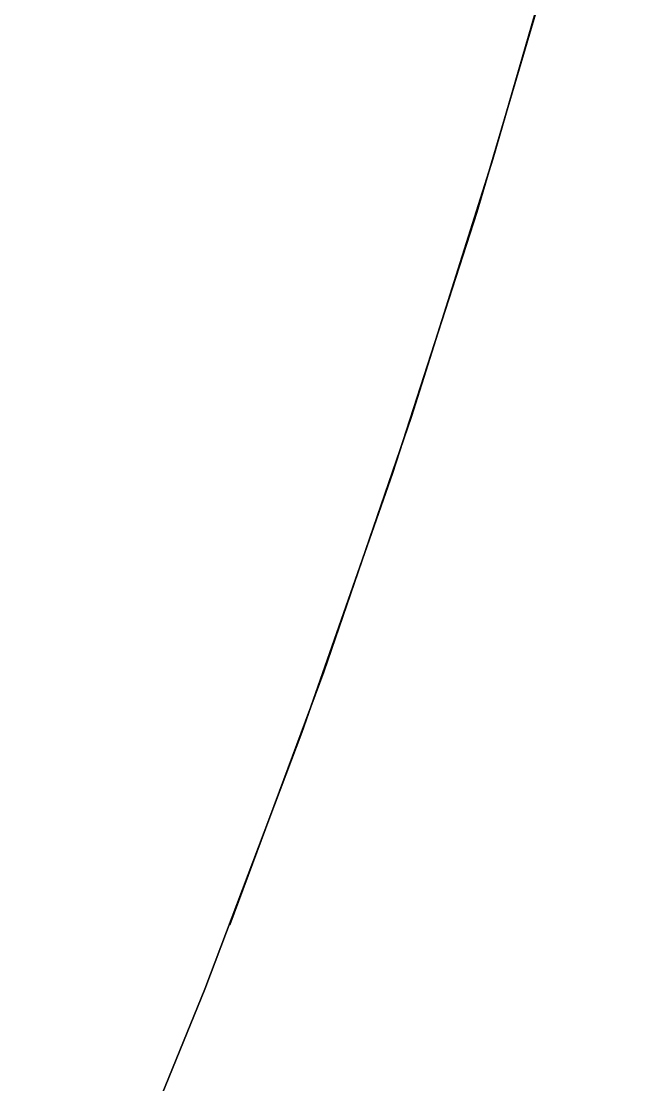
# Model space of a CAD drawing. Header units: metres. Extents: x -20 to 20, y -20 to 20.
# Drawn here: x 18.284 to 19.402, y -7.48 to -5.548 of the extents above; entities that cross this region are included whole.
import ezdxf

# ---------------------------------------------------------------- set-up
doc = ezdxf.new("R2010")
doc.units = ezdxf.units.M

msp = doc.modelspace()

# ---------------------------------------------------------------- meshes
at = {"layer": '10', "color": 2}
mesh = msp.add_polyface(dxfattribs=at)
corners = [(19.2773, -5.3278, -16.5), (19.4021, -4.8537, -16.5), (19.2773, -5.3278, -16), (19.4021, -4.8537, -16), (19.2773, -5.3278, -15.5), (19.4021, -4.8537, -15.5), (19.2773, -5.3278, -15), (19.4021, -4.8537, -15), (19.2773, -5.3278, -14.5), (19.4021, -4.8537, -14.5), (19.2773, -5.3278, -14), (19.4021, -4.8537, -14), (19.2773, -5.3278, -13.5), (19.4021, -4.8537, -13.5), (19.2773, -5.3278, -13), (19.4021, -4.8537, -13), (19.2773, -5.3278, -12.5), (19.2773, -5.3278, 8), (19.2773, -5.3278, 8.5), (19.1409, -5.7987, 8.5), (19.2773, -5.3278, 9), (19.1409, -5.7987, 9), (19.2773, -5.3278, 9.5), (19.1409, -5.7987, 9.5), (19.2773, -5.3278, 10), (19.1409, -5.7987, 10), (19.2773, -5.3278, 10.5), (19.1409, -5.7987, 10.5), (19.2773, -5.3278, 11), (19.1409, -5.7987, 11), (19.2773, -5.3278, 11.5), (19.1409, -5.7987, 11.5), (19.2773, -5.3278, 12), (19.1409, -5.7987, 12), (19.2773, -5.3278, 12.5), (19.1409, -5.7987, 12.5), (19.2773, -5.3278, 13), (19.1409, -5.7987, 13), (19.2773, -5.3278, 13.5), (19.1409, -5.7987, 13.5), (19.2773, -5.3278, 14), (19.1409, -5.7987, 14), (19.2773, -5.3278, 14.5), (19.1409, -5.7987, 14.5), (19.2773, -5.3278, 15), (19.1409, -5.7987, 15), (19.2773, -5.3278, 15.5), (19.1409, -5.7987, 15.5), (19.2773, -5.3278, 16), (19.1409, -5.7987, 16), (19.2773, -5.3278, 16.5), (19.1409, -5.7987, 16.5), (19.2525, -5.4168, 17), (19.3815, -4.9351, 17), (19.2525, -5.4168, 17.5), (19.3815, -4.9351, 17.5), (19.2525, -5.4168, 18), (19.3815, -4.9351, 18), (19.2525, -5.4168, 18.5), (19.3815, -4.9351, 18.5), (19.2525, -5.4168, 19), (19.3815, -4.9351, 19), (19.2525, -5.4168, 19.5), (19.3815, -4.9351, 19.5), (19.2525, -5.4168, 20), (19.2525, -5.4168, -20), (19.3815, -4.9351, -20), (19.2525, -5.4168, -19.5), (19.3815, -4.9351, -19.5), (19.2525, -5.4168, -19), (19.3815, -4.9351, -19), (19.2525, -5.4168, -18.5), (19.3815, -4.9351, -18.5), (19.2525, -5.4168, -18), (19.3815, -4.9351, -18), (19.2525, -5.4168, -17.5), (19.3815, -4.9351, -17.5), (19.2525, -5.4168, -17)]
mesh.append_faces([[corners[k] for k in face] for face in [(0, 1, 2), (2, 3, 4), (4, 5, 6), (6, 7, 8), (8, 9, 10), (10, 11, 12), (12, 13, 14), (14, 15, 16), (17, 18, 19), (18, 20, 21), (20, 22, 23), (22, 24, 25), (24, 26, 27), (26, 28, 29), (28, 30, 31), (30, 32, 33), (32, 34, 35), (34, 36, 37), (36, 38, 39), (38, 40, 41), (40, 42, 43), (42, 44, 45), (44, 46, 47), (46, 48, 49), (48, 50, 51), (52, 53, 54), (54, 55, 56), (56, 57, 58), (58, 59, 60), (60, 61, 62), (62, 63, 64), (65, 66, 67), (67, 68, 69), (69, 70, 71), (71, 72, 73), (73, 74, 75), (75, 76, 77)]], dxfattribs={"color": 2})
mesh = msp.add_polyface(dxfattribs=at)
corners = [(19.1409, -5.7987, -16.5), (19.2773, -5.3278, -16.5), (19.1409, -5.7987, -16), (19.2773, -5.3278, -16), (19.1409, -5.7987, -15.5), (19.2773, -5.3278, -15.5), (19.1409, -5.7987, -15), (19.2773, -5.3278, -15), (19.1409, -5.7987, -14.5), (19.2773, -5.3278, -14.5), (19.1409, -5.7987, -14), (19.2773, -5.3278, -14), (19.1409, -5.7987, -13.5), (19.2773, -5.3278, -13.5), (19.1409, -5.7987, -13), (19.2773, -5.3278, -13), (19.1409, -5.7987, -12.5), (19.2773, -5.3278, -12.5), (19.1409, -5.7987, -12), (19.2773, -5.3278, -12), (19.1409, -5.7987, -11.5), (19.2773, -5.3278, -11.5), (19.1409, -5.7987, -11), (19.2773, -5.3278, -11), (19.1409, -5.7987, -10.5), (19.2773, -5.3278, -10.5), (19.1409, -5.7987, -10), (19.2773, -5.3278, -10), (19.1409, -5.7987, -9.5), (19.2773, -5.3278, -9.5), (19.1409, -5.7987, -9), (19.2773, -5.3278, -9), (19.1409, -5.7987, -8.5), (19.2773, -5.3278, -8.5), (19.1409, -5.7987, -8), (19.1409, -5.7987, 12.5), (19.1409, -5.7987, 13), (18.993, -6.2661, 13), (19.1409, -5.7987, 13.5), (18.993, -6.2661, 13.5), (19.1409, -5.7987, 14), (18.993, -6.2661, 14), (19.1409, -5.7987, 14.5), (18.993, -6.2661, 14.5), (19.1409, -5.7987, 15), (18.993, -6.2661, 15), (19.1409, -5.7987, 15.5), (18.993, -6.2661, 15.5), (19.1409, -5.7987, 16), (18.993, -6.2661, 16), (19.1409, -5.7987, 16.5), (18.993, -6.2661, 16.5), (19.1115, -5.8951, 17), (19.2525, -5.4168, 17), (19.1115, -5.8951, 17.5), (19.2525, -5.4168, 17.5), (19.1115, -5.8951, 18), (19.2525, -5.4168, 18), (19.1115, -5.8951, 18.5), (19.2525, -5.4168, 18.5), (19.1115, -5.8951, 19), (19.2525, -5.4168, 19), (19.1115, -5.8951, 19.5), (19.2525, -5.4168, 19.5), (19.1115, -5.8951, 20), (19.1115, -5.8951, -20), (19.2525, -5.4168, -20), (19.1115, -5.8951, -19.5), (19.2525, -5.4168, -19.5), (19.1115, -5.8951, -19), (19.2525, -5.4168, -19), (19.1115, -5.8951, -18.5), (19.2525, -5.4168, -18.5), (19.1115, -5.8951, -18), (19.2525, -5.4168, -18), (19.1115, -5.8951, -17.5), (19.2525, -5.4168, -17.5), (19.1115, -5.8951, -17)]
mesh.append_faces([[corners[k] for k in face] for face in [(0, 1, 2), (2, 3, 4), (4, 5, 6), (6, 7, 8), (8, 9, 10), (10, 11, 12), (12, 13, 14), (14, 15, 16), (16, 17, 18), (18, 19, 20), (20, 21, 22), (22, 23, 24), (24, 25, 26), (26, 27, 28), (28, 29, 30), (30, 31, 32), (32, 33, 34), (35, 36, 37), (36, 38, 39), (38, 40, 41), (40, 42, 43), (42, 44, 45), (44, 46, 47), (46, 48, 49), (48, 50, 51), (52, 53, 54), (54, 55, 56), (56, 57, 58), (58, 59, 60), (60, 61, 62), (62, 63, 64), (65, 66, 67), (67, 68, 69), (69, 70, 71), (71, 72, 73), (73, 74, 75), (75, 76, 77)]], dxfattribs={"color": 2})
mesh = msp.add_polyface(dxfattribs=at)
corners = [(19.2773, -5.3278, -16.5), (19.2773, -5.3278, -16), (19.1409, -5.7987, -16), (19.2773, -5.3278, -15.5), (19.1409, -5.7987, -15.5), (19.2773, -5.3278, -15), (19.1409, -5.7987, -15), (19.2773, -5.3278, -14.5), (19.1409, -5.7987, -14.5), (19.2773, -5.3278, -14), (19.1409, -5.7987, -14), (19.2773, -5.3278, -13.5), (19.1409, -5.7987, -13.5), (19.2773, -5.3278, -13), (19.1409, -5.7987, -13), (19.2773, -5.3278, -12.5), (19.1409, -5.7987, -12.5), (19.2773, -5.3278, -12), (19.1409, -5.7987, -12), (19.2773, -5.3278, -11.5), (19.1409, -5.7987, -11.5), (19.2773, -5.3278, -11), (19.1409, -5.7987, -11), (19.2773, -5.3278, -10.5), (19.1409, -5.7987, -10.5), (19.2773, -5.3278, -10), (19.1409, -5.7987, -10), (19.1409, -5.7987, 10.5), (19.2773, -5.3278, 10.5), (19.1409, -5.7987, 11), (19.2773, -5.3278, 11), (19.1409, -5.7987, 11.5), (19.2773, -5.3278, 11.5), (19.1409, -5.7987, 12), (19.2773, -5.3278, 12), (19.1409, -5.7987, 12.5), (19.2773, -5.3278, 12.5), (19.1409, -5.7987, 13), (19.2773, -5.3278, 13), (19.1409, -5.7987, 13.5), (19.2773, -5.3278, 13.5), (19.1409, -5.7987, 14), (19.2773, -5.3278, 14), (19.1409, -5.7987, 14.5), (19.2773, -5.3278, 14.5), (19.1409, -5.7987, 15), (19.2773, -5.3278, 15), (19.1409, -5.7987, 15.5), (19.2773, -5.3278, 15.5), (19.1409, -5.7987, 16), (19.2773, -5.3278, 16), (19.1409, -5.7987, 16.5), (19.2525, -5.4168, 17), (19.2525, -5.4168, 17.5), (19.1115, -5.8951, 17.5), (19.2525, -5.4168, 18), (19.1115, -5.8951, 18), (19.2525, -5.4168, 18.5), (19.1115, -5.8951, 18.5), (19.2525, -5.4168, 19), (19.1115, -5.8951, 19), (19.2525, -5.4168, 19.5), (19.1115, -5.8951, 19.5), (19.2525, -5.4168, 20), (19.1115, -5.8951, 20), (19.2525, -5.4168, -20), (19.2525, -5.4168, -19.5), (19.1115, -5.8951, -19.5), (19.2525, -5.4168, -19), (19.1115, -5.8951, -19), (19.2525, -5.4168, -18.5), (19.1115, -5.8951, -18.5), (19.2525, -5.4168, -18), (19.1115, -5.8951, -18), (19.2525, -5.4168, -17.5), (19.1115, -5.8951, -17.5), (19.2525, -5.4168, -17), (19.1115, -5.8951, -17)]
mesh.append_faces([[corners[k] for k in face] for face in [(0, 1, 2), (1, 3, 4), (3, 5, 6), (5, 7, 8), (7, 9, 10), (9, 11, 12), (11, 13, 14), (13, 15, 16), (15, 17, 18), (17, 19, 20), (19, 21, 22), (21, 23, 24), (23, 25, 26), (27, 28, 29), (29, 30, 31), (31, 32, 33), (33, 34, 35), (35, 36, 37), (37, 38, 39), (39, 40, 41), (41, 42, 43), (43, 44, 45), (45, 46, 47), (47, 48, 49), (49, 50, 51), (52, 53, 54), (53, 55, 56), (55, 57, 58), (57, 59, 60), (59, 61, 62), (61, 63, 64), (65, 66, 67), (66, 68, 69), (68, 70, 71), (70, 72, 73), (72, 74, 75), (74, 76, 77)]], dxfattribs={"color": 2})
mesh = msp.add_polyface(dxfattribs=at)
corners = [(19.1409, -5.7987, -8), (19.2773, -5.3278, -8), (19.1409, -5.7987, -7.5), (19.2773, -5.3278, -7.5), (19.1409, -5.7987, -7), (19.2773, -5.3278, -7), (19.1409, -5.7987, -6.5), (19.2773, -5.3278, -6.5), (19.1409, -5.7987, -6), (19.2773, -5.3278, -6), (19.1409, -5.7987, -5.5), (19.2773, -5.3278, -5.5), (19.1409, -5.7987, -5), (19.2773, -5.3278, -5), (19.1409, -5.7987, -4.5), (19.2773, -5.3278, -4.5), (19.1409, -5.7987, -4), (19.2773, -5.3278, -4), (19.1409, -5.7987, -3.5), (19.2773, -5.3278, -3.5), (19.1409, -5.7987, -3), (19.2773, -5.3278, -3), (19.1409, -5.7987, -2.5), (19.2773, -5.3278, -2.5), (19.1409, -5.7987, -2), (19.2773, -5.3278, -2), (19.1409, -5.7987, -1.5), (19.2773, -5.3278, -1.5), (19.1409, -5.7987, -1), (19.2773, -5.3278, -1), (19.1409, -5.7987, -0.5), (19.2773, -5.3278, -0.5), (19.1409, -5.7987), (19.2773, -5.3278), (19.1409, -5.7987, 0.5), (19.2773, -5.3278, 0.5), (19.1409, -5.7987, 1), (19.2773, -5.3278, 1), (19.1409, -5.7987, 1.5), (19.2773, -5.3278, 1.5), (19.1409, -5.7987, 2), (19.2773, -5.3278, 2), (19.1409, -5.7987, 2.5), (19.2773, -5.3278, 2.5), (19.1409, -5.7987, 3), (19.2773, -5.3278, 3), (19.1409, -5.7987, 3.5), (19.2773, -5.3278, 3.5), (19.1409, -5.7987, 4), (19.2773, -5.3278, 4), (19.1409, -5.7987, 4.5), (19.2773, -5.3278, 4.5), (19.1409, -5.7987, 5), (19.2773, -5.3278, 5), (19.1409, -5.7987, 5.5), (19.2773, -5.3278, 5.5), (19.1409, -5.7987, 6), (19.2773, -5.3278, 6), (19.1409, -5.7987, 6.5), (19.2773, -5.3278, 6.5), (19.1409, -5.7987, 7), (19.2773, -5.3278, 7), (19.1409, -5.7987, 7.5), (19.2773, -5.3278, 7.5), (19.1409, -5.7987, 8), (19.2773, -5.3278, 8), (19.1409, -5.7987, 8.5), (19.2773, -5.3278, 8.5), (19.1409, -5.7987, 9), (19.2773, -5.3278, 9), (19.1409, -5.7987, 9.5), (19.2773, -5.3278, 9.5), (19.1409, -5.7987, 10), (19.2773, -5.3278, 10), (19.1409, -5.7987, 10.5)]
mesh.append_faces([[corners[k] for k in face] for face in [(0, 1, 2), (2, 3, 4), (4, 5, 6), (6, 7, 8), (8, 9, 10), (10, 11, 12), (12, 13, 14), (14, 15, 16), (16, 17, 18), (18, 19, 20), (20, 21, 22), (22, 23, 24), (24, 25, 26), (26, 27, 28), (28, 29, 30), (30, 31, 32), (32, 33, 34), (34, 35, 36), (36, 37, 38), (38, 39, 40), (40, 41, 42), (42, 43, 44), (44, 45, 46), (46, 47, 48), (48, 49, 50), (50, 51, 52), (52, 53, 54), (54, 55, 56), (56, 57, 58), (58, 59, 60), (60, 61, 62), (62, 63, 64), (64, 65, 66), (66, 67, 68), (68, 69, 70), (70, 71, 72), (72, 73, 74)]], dxfattribs={"color": 2})
mesh = msp.add_polyface(dxfattribs=at)
corners = [(19.2773, -5.3278, -10), (19.2773, -5.3278, -9.5), (19.1409, -5.7987, -9.5), (19.2773, -5.3278, -9), (19.1409, -5.7987, -9), (19.2773, -5.3278, -8.5), (19.1409, -5.7987, -8.5), (19.2773, -5.3278, -8), (19.1409, -5.7987, -8), (19.2773, -5.3278, -7.5), (19.1409, -5.7987, -7.5), (19.2773, -5.3278, -7), (19.1409, -5.7987, -7), (19.2773, -5.3278, -6.5), (19.1409, -5.7987, -6.5), (19.2773, -5.3278, -6), (19.1409, -5.7987, -6), (19.2773, -5.3278, -5.5), (19.1409, -5.7987, -5.5), (19.2773, -5.3278, -5), (19.1409, -5.7987, -5), (19.2773, -5.3278, -4.5), (19.1409, -5.7987, -4.5), (19.2773, -5.3278, -4), (19.1409, -5.7987, -4), (19.2773, -5.3278, -3.5), (19.1409, -5.7987, -3.5), (19.2773, -5.3278, -3), (19.1409, -5.7987, -3), (19.2773, -5.3278, -2.5), (19.1409, -5.7987, -2.5), (19.2773, -5.3278, -2), (19.1409, -5.7987, -2), (19.2773, -5.3278, -1.5), (19.1409, -5.7987, -1.5), (19.2773, -5.3278, -1), (19.1409, -5.7987, -1), (19.2773, -5.3278, -0.5), (19.1409, -5.7987, -0.5), (19.2773, -5.3278), (19.1409, -5.7987), (19.2773, -5.3278, 0.5), (19.1409, -5.7987, 0.5), (19.2773, -5.3278, 1), (19.1409, -5.7987, 1), (19.2773, -5.3278, 1.5), (19.1409, -5.7987, 1.5), (19.2773, -5.3278, 2), (19.1409, -5.7987, 2), (19.2773, -5.3278, 2.5), (19.1409, -5.7987, 2.5), (19.2773, -5.3278, 3), (19.1409, -5.7987, 3), (19.2773, -5.3278, 3.5), (19.1409, -5.7987, 3.5), (19.2773, -5.3278, 4), (19.1409, -5.7987, 4), (19.2773, -5.3278, 4.5), (19.1409, -5.7987, 4.5), (19.2773, -5.3278, 5), (19.1409, -5.7987, 5), (19.2773, -5.3278, 5.5), (19.1409, -5.7987, 5.5), (19.2773, -5.3278, 6), (19.1409, -5.7987, 6), (19.2773, -5.3278, 6.5), (19.1409, -5.7987, 6.5), (19.2773, -5.3278, 7), (19.1409, -5.7987, 7), (19.2773, -5.3278, 7.5), (19.1409, -5.7987, 7.5), (19.2773, -5.3278, 8), (19.1409, -5.7987, 8)]
mesh.append_faces([[corners[k] for k in face] for face in [(0, 1, 2), (1, 3, 4), (3, 5, 6), (5, 7, 8), (7, 9, 10), (9, 11, 12), (11, 13, 14), (13, 15, 16), (15, 17, 18), (17, 19, 20), (19, 21, 22), (21, 23, 24), (23, 25, 26), (25, 27, 28), (27, 29, 30), (29, 31, 32), (31, 33, 34), (33, 35, 36), (35, 37, 38), (37, 39, 40), (39, 41, 42), (41, 43, 44), (43, 45, 46), (45, 47, 48), (47, 49, 50), (49, 51, 52), (51, 53, 54), (53, 55, 56), (55, 57, 58), (57, 59, 60), (59, 61, 62), (61, 63, 64), (63, 65, 66), (65, 67, 68), (67, 69, 70), (69, 71, 72)]], dxfattribs={"color": 2})
mesh = msp.add_polyface(dxfattribs=at)
corners = [(18.993, -6.2661, -16.5), (19.1409, -5.7987, -16.5), (18.993, -6.2661, -16), (19.1409, -5.7987, -16), (18.993, -6.2661, -15.5), (19.1409, -5.7987, -15.5), (18.993, -6.2661, -15), (19.1409, -5.7987, -15), (18.993, -6.2661, -14.5), (19.1409, -5.7987, -14.5), (18.993, -6.2661, -14), (19.1409, -5.7987, -14), (18.993, -6.2661, -13.5), (19.1409, -5.7987, -13.5), (18.993, -6.2661, -13), (19.1409, -5.7987, -13), (18.993, -6.2661, -12.5), (19.1409, -5.7987, -12.5), (18.993, -6.2661, -12), (19.1409, -5.7987, -12), (18.993, -6.2661, -11.5), (19.1409, -5.7987, -11.5), (18.993, -6.2661, -11), (19.1409, -5.7987, -11), (18.993, -6.2661, -10.5), (19.1409, -5.7987, -10.5), (18.993, -6.2661, -10), (19.1409, -5.7987, -10), (18.993, -6.2661, -9.5), (19.1409, -5.7987, -9.5), (18.993, -6.2661, -9), (19.1409, -5.7987, -9), (18.993, -6.2661, -8.5), (19.1409, -5.7987, -8.5), (18.993, -6.2661, -8), (19.1409, -5.7987, -8), (18.993, -6.2661, -7.5), (19.1409, -5.7987, -7.5), (18.993, -6.2661, -7), (19.1409, -5.7987, -7), (18.993, -6.2661, -6.5), (19.1409, -5.7987, -6.5), (18.993, -6.2661, -6), (19.1409, -5.7987, -6), (18.993, -6.2661, -5.5), (19.1409, -5.7987, -5.5), (18.993, -6.2661, -5), (19.1409, -5.7987, -5), (18.993, -6.2661, -4.5), (19.1409, -5.7987, -4.5), (18.993, -6.2661, -4), (18.9585, -6.3697, 17), (19.1115, -5.8951, 17), (18.9585, -6.3697, 17.5), (19.1115, -5.8951, 17.5), (18.9585, -6.3697, 18), (19.1115, -5.8951, 18), (18.9585, -6.3697, 18.5), (19.1115, -5.8951, 18.5), (18.9585, -6.3697, 19), (19.1115, -5.8951, 19), (18.9585, -6.3697, 19.5), (19.1115, -5.8951, 19.5), (18.9585, -6.3697, 20), (18.9585, -6.3697, -20), (19.1115, -5.8951, -20), (18.9585, -6.3697, -19.5), (19.1115, -5.8951, -19.5), (18.9585, -6.3697, -19), (19.1115, -5.8951, -19), (18.9585, -6.3697, -18.5), (19.1115, -5.8951, -18.5), (18.9585, -6.3697, -18), (19.1115, -5.8951, -18), (18.9585, -6.3697, -17.5), (19.1115, -5.8951, -17.5), (18.9585, -6.3697, -17)]
mesh.append_faces([[corners[k] for k in face] for face in [(0, 1, 2), (2, 3, 4), (4, 5, 6), (6, 7, 8), (8, 9, 10), (10, 11, 12), (12, 13, 14), (14, 15, 16), (16, 17, 18), (18, 19, 20), (20, 21, 22), (22, 23, 24), (24, 25, 26), (26, 27, 28), (28, 29, 30), (30, 31, 32), (32, 33, 34), (34, 35, 36), (36, 37, 38), (38, 39, 40), (40, 41, 42), (42, 43, 44), (44, 45, 46), (46, 47, 48), (48, 49, 50), (51, 52, 53), (53, 54, 55), (55, 56, 57), (57, 58, 59), (59, 60, 61), (61, 62, 63), (64, 65, 66), (66, 67, 68), (68, 69, 70), (70, 71, 72), (72, 73, 74), (74, 75, 76)]], dxfattribs={"color": 2})
mesh = msp.add_polyface(dxfattribs=at)
corners = [(19.1409, -5.7987, -16.5), (19.1409, -5.7987, -16), (18.993, -6.2661, -16), (19.1409, -5.7987, -15.5), (18.993, -6.2661, -15.5), (19.1409, -5.7987, -15), (18.993, -6.2661, -15), (19.1409, -5.7987, -14.5), (18.993, -6.2661, -14.5), (19.1409, -5.7987, -14), (18.993, -6.2661, -14), (19.1409, -5.7987, -13.5), (18.993, -6.2661, -13.5), (19.1409, -5.7987, -13), (18.993, -6.2661, -13), (19.1409, -5.7987, -12.5), (18.993, -6.2661, -12.5), (19.1409, -5.7987, -12), (18.993, -6.2661, -12), (19.1409, -5.7987, -11.5), (18.993, -6.2661, -11.5), (19.1409, -5.7987, -11), (18.993, -6.2661, -11), (19.1409, -5.7987, -10.5), (18.993, -6.2661, -10.5), (19.1409, -5.7987, -10), (18.993, -6.2661, -10), (19.1409, -5.7987, -9.5), (18.993, -6.2661, -9.5), (19.1409, -5.7987, -9), (18.993, -6.2661, -9), (19.1409, -5.7987, -8.5), (18.993, -6.2661, -8.5), (19.1409, -5.7987, -8), (18.993, -6.2661, -8), (19.1409, -5.7987, -7.5), (18.993, -6.2661, -7.5), (19.1409, -5.7987, -7), (18.993, -6.2661, -7), (19.1409, -5.7987, -6.5), (18.993, -6.2661, -6.5), (19.1409, -5.7987, -6), (18.993, -6.2661, -6), (18.993, -6.2661, 14.5), (19.1409, -5.7987, 14.5), (18.993, -6.2661, 15), (19.1409, -5.7987, 15), (18.993, -6.2661, 15.5), (19.1409, -5.7987, 15.5), (18.993, -6.2661, 16), (19.1409, -5.7987, 16), (18.993, -6.2661, 16.5), (19.1115, -5.8951, 17), (19.1115, -5.8951, 17.5), (18.9585, -6.3697, 17.5), (19.1115, -5.8951, 18), (18.9585, -6.3697, 18), (19.1115, -5.8951, 18.5), (18.9585, -6.3697, 18.5), (19.1115, -5.8951, 19), (18.9585, -6.3697, 19), (19.1115, -5.8951, 19.5), (18.9585, -6.3697, 19.5), (19.1115, -5.8951, 20), (18.9585, -6.3697, 20), (19.1115, -5.8951, -20), (19.1115, -5.8951, -19.5), (18.9585, -6.3697, -19.5), (19.1115, -5.8951, -19), (18.9585, -6.3697, -19), (19.1115, -5.8951, -18.5), (18.9585, -6.3697, -18.5), (19.1115, -5.8951, -18), (18.9585, -6.3697, -18), (19.1115, -5.8951, -17.5), (18.9585, -6.3697, -17.5), (19.1115, -5.8951, -17), (18.9585, -6.3697, -17)]
mesh.append_faces([[corners[k] for k in face] for face in [(0, 1, 2), (1, 3, 4), (3, 5, 6), (5, 7, 8), (7, 9, 10), (9, 11, 12), (11, 13, 14), (13, 15, 16), (15, 17, 18), (17, 19, 20), (19, 21, 22), (21, 23, 24), (23, 25, 26), (25, 27, 28), (27, 29, 30), (29, 31, 32), (31, 33, 34), (33, 35, 36), (35, 37, 38), (37, 39, 40), (39, 41, 42), (43, 44, 45), (45, 46, 47), (47, 48, 49), (49, 50, 51), (52, 53, 54), (53, 55, 56), (55, 57, 58), (57, 59, 60), (59, 61, 62), (61, 63, 64), (65, 66, 67), (66, 68, 69), (68, 70, 71), (70, 72, 73), (72, 74, 75), (74, 76, 77)]], dxfattribs={"color": 2})
mesh = msp.add_polyface(dxfattribs=at)
corners = [(18.993, -6.2661, -4), (19.1409, -5.7987, -4), (18.993, -6.2661, -3.5), (19.1409, -5.7987, -3.5), (18.993, -6.2661, -3), (19.1409, -5.7987, -3), (18.993, -6.2661, -2.5), (19.1409, -5.7987, -2.5), (18.993, -6.2661, -2), (19.1409, -5.7987, -2), (18.993, -6.2661, -1.5), (19.1409, -5.7987, -1.5), (18.993, -6.2661, -1), (19.1409, -5.7987, -1), (18.993, -6.2661, -0.5), (19.1409, -5.7987, -0.5), (18.993, -6.2661), (19.1409, -5.7987), (18.993, -6.2661, 0.5), (19.1409, -5.7987, 0.5), (18.993, -6.2661, 1), (19.1409, -5.7987, 1), (18.993, -6.2661, 1.5), (19.1409, -5.7987, 1.5), (18.993, -6.2661, 2), (19.1409, -5.7987, 2), (18.993, -6.2661, 2.5), (19.1409, -5.7987, 2.5), (18.993, -6.2661, 3), (19.1409, -5.7987, 3), (18.993, -6.2661, 3.5), (19.1409, -5.7987, 3.5), (18.993, -6.2661, 4), (19.1409, -5.7987, 4), (18.993, -6.2661, 4.5), (19.1409, -5.7987, 4.5), (18.993, -6.2661, 5), (19.1409, -5.7987, 5), (18.993, -6.2661, 5.5), (19.1409, -5.7987, 5.5), (18.993, -6.2661, 6), (19.1409, -5.7987, 6), (18.993, -6.2661, 6.5), (19.1409, -5.7987, 6.5), (18.993, -6.2661, 7), (19.1409, -5.7987, 7), (18.993, -6.2661, 7.5), (19.1409, -5.7987, 7.5), (18.993, -6.2661, 8), (19.1409, -5.7987, 8), (18.993, -6.2661, 8.5), (19.1409, -5.7987, 8.5), (18.993, -6.2661, 9), (19.1409, -5.7987, 9), (18.993, -6.2661, 9.5), (19.1409, -5.7987, 9.5), (18.993, -6.2661, 10), (19.1409, -5.7987, 10), (18.993, -6.2661, 10.5), (19.1409, -5.7987, 10.5), (18.993, -6.2661, 11), (19.1409, -5.7987, 11), (18.993, -6.2661, 11.5), (19.1409, -5.7987, 11.5), (18.993, -6.2661, 12), (19.1409, -5.7987, 12), (18.993, -6.2661, 12.5), (19.1409, -5.7987, 12.5), (18.993, -6.2661, 13), (19.1409, -5.7987, 13), (18.993, -6.2661, 13.5), (19.1409, -5.7987, 13.5), (18.993, -6.2661, 14), (19.1409, -5.7987, 14), (18.993, -6.2661, 14.5)]
mesh.append_faces([[corners[k] for k in face] for face in [(0, 1, 2), (2, 3, 4), (4, 5, 6), (6, 7, 8), (8, 9, 10), (10, 11, 12), (12, 13, 14), (14, 15, 16), (16, 17, 18), (18, 19, 20), (20, 21, 22), (22, 23, 24), (24, 25, 26), (26, 27, 28), (28, 29, 30), (30, 31, 32), (32, 33, 34), (34, 35, 36), (36, 37, 38), (38, 39, 40), (40, 41, 42), (42, 43, 44), (44, 45, 46), (46, 47, 48), (48, 49, 50), (50, 51, 52), (52, 53, 54), (54, 55, 56), (56, 57, 58), (58, 59, 60), (60, 61, 62), (62, 63, 64), (64, 65, 66), (66, 67, 68), (68, 69, 70), (70, 71, 72), (72, 73, 74)]], dxfattribs={"color": 2})
mesh = msp.add_polyface(dxfattribs=at)
corners = [(19.1409, -5.7987, -6), (19.1409, -5.7987, -5.5), (18.993, -6.2661, -5.5), (19.1409, -5.7987, -5), (18.993, -6.2661, -5), (19.1409, -5.7987, -4.5), (18.993, -6.2661, -4.5), (19.1409, -5.7987, -4), (18.993, -6.2661, -4), (19.1409, -5.7987, -3.5), (18.993, -6.2661, -3.5), (19.1409, -5.7987, -3), (18.993, -6.2661, -3), (19.1409, -5.7987, -2.5), (18.993, -6.2661, -2.5), (19.1409, -5.7987, -2), (18.993, -6.2661, -2), (19.1409, -5.7987, -1.5), (18.993, -6.2661, -1.5), (19.1409, -5.7987, -1), (18.993, -6.2661, -1), (19.1409, -5.7987, -0.5), (18.993, -6.2661, -0.5), (19.1409, -5.7987), (18.993, -6.2661), (19.1409, -5.7987, 0.5), (18.993, -6.2661, 0.5), (19.1409, -5.7987, 1), (18.993, -6.2661, 1), (19.1409, -5.7987, 1.5), (18.993, -6.2661, 1.5), (19.1409, -5.7987, 2), (18.993, -6.2661, 2), (19.1409, -5.7987, 2.5), (18.993, -6.2661, 2.5), (19.1409, -5.7987, 3), (18.993, -6.2661, 3), (19.1409, -5.7987, 3.5), (18.993, -6.2661, 3.5), (19.1409, -5.7987, 4), (18.993, -6.2661, 4), (19.1409, -5.7987, 4.5), (18.993, -6.2661, 4.5), (19.1409, -5.7987, 5), (18.993, -6.2661, 5), (19.1409, -5.7987, 5.5), (18.993, -6.2661, 5.5), (19.1409, -5.7987, 6), (18.993, -6.2661, 6), (19.1409, -5.7987, 6.5), (18.993, -6.2661, 6.5), (19.1409, -5.7987, 7), (18.993, -6.2661, 7), (19.1409, -5.7987, 7.5), (18.993, -6.2661, 7.5), (19.1409, -5.7987, 8), (18.993, -6.2661, 8), (19.1409, -5.7987, 8.5), (18.993, -6.2661, 8.5), (19.1409, -5.7987, 9), (18.993, -6.2661, 9), (19.1409, -5.7987, 9.5), (18.993, -6.2661, 9.5), (19.1409, -5.7987, 10), (18.993, -6.2661, 10), (19.1409, -5.7987, 10.5), (18.993, -6.2661, 10.5), (19.1409, -5.7987, 11), (18.993, -6.2661, 11), (19.1409, -5.7987, 11.5), (18.993, -6.2661, 11.5), (19.1409, -5.7987, 12), (18.993, -6.2661, 12), (19.1409, -5.7987, 12.5), (18.993, -6.2661, 12.5)]
mesh.append_faces([[corners[k] for k in face] for face in [(0, 1, 2), (1, 3, 4), (3, 5, 6), (5, 7, 8), (7, 9, 10), (9, 11, 12), (11, 13, 14), (13, 15, 16), (15, 17, 18), (17, 19, 20), (19, 21, 22), (21, 23, 24), (23, 25, 26), (25, 27, 28), (27, 29, 30), (29, 31, 32), (31, 33, 34), (33, 35, 36), (35, 37, 38), (37, 39, 40), (39, 41, 42), (41, 43, 44), (43, 45, 46), (45, 47, 48), (47, 49, 50), (49, 51, 52), (51, 53, 54), (53, 55, 56), (55, 57, 58), (57, 59, 60), (59, 61, 62), (61, 63, 64), (63, 65, 66), (65, 67, 68), (67, 69, 70), (69, 71, 72), (71, 73, 74)]], dxfattribs={"color": 2})
mesh = msp.add_polyface(dxfattribs=at)
corners = [(18.8337, -6.7298, -16.5), (18.993, -6.2661, -16.5), (18.8337, -6.7298, -16), (18.993, -6.2661, -16), (18.8337, -6.7298, -15.5), (18.993, -6.2661, -15.5), (18.8337, -6.7298, -15), (18.993, -6.2661, -15), (18.8337, -6.7298, -14.5), (18.993, -6.2661, -14.5), (18.8337, -6.7298, -14), (18.993, -6.2661, -14), (18.8337, -6.7298, -13.5), (18.993, -6.2661, -13.5), (18.8337, -6.7298, -13), (18.993, -6.2661, -13), (18.8337, -6.7298, -12.5), (18.993, -6.2661, -12.5), (18.8337, -6.7298, -12), (18.993, -6.2661, -12), (18.8337, -6.7298, -11.5), (18.993, -6.2661, -11.5), (18.8337, -6.7298, -11), (18.993, -6.2661, -11), (18.8337, -6.7298, -10.5), (18.993, -6.2661, -10.5), (18.8337, -6.7298, -10), (18.993, -6.2661, -10), (18.8337, -6.7298, -9.5), (18.993, -6.2661, -9.5), (18.8337, -6.7298, -9), (18.993, -6.2661, -9), (18.8337, -6.7298, -8.5), (18.993, -6.2661, -8.5), (18.8337, -6.7298, -8), (18.993, -6.2661, -8), (18.8337, -6.7298, -7.5), (18.993, -6.2661, -7.5), (18.8337, -6.7298, -7), (18.993, -6.2661, -7), (18.8337, -6.7298, -6.5), (18.993, -6.2661, -6.5), (18.8337, -6.7298, -6), (18.993, -6.2661, -6), (18.8337, -6.7298, -5.5), (18.993, -6.2661, -5.5), (18.8337, -6.7298, -5), (18.993, -6.2661, -5), (18.8337, -6.7298, -4.5), (18.993, -6.2661, -4.5), (18.8337, -6.7298, -4), (18.993, -6.2661, -4), (18.8337, -6.7298, -3.5), (18.993, -6.2661, -3.5), (18.8337, -6.7298, -3), (18.993, -6.2661, -3), (18.8337, -6.7298, -2.5), (18.993, -6.2661, -2.5), (18.8337, -6.7298, -2), (18.993, -6.2661, -2), (18.8337, -6.7298, -1.5), (18.993, -6.2661, -1.5), (18.8337, -6.7298, -1), (18.993, -6.2661, -1), (18.8337, -6.7298, -0.5), (18.993, -6.2661, -0.5), (18.8337, -6.7298), (18.993, -6.2661), (18.8337, -6.7298, 0.5), (18.7939, -6.8404, -18.5), (18.9585, -6.3697, -18.5), (18.7939, -6.8404, -18), (18.9585, -6.3697, -18), (18.7939, -6.8404, -17.5), (18.9585, -6.3697, -17.5), (18.7939, -6.8404, -17)]
mesh.append_faces([[corners[k] for k in face] for face in [(0, 1, 2), (2, 3, 4), (4, 5, 6), (6, 7, 8), (8, 9, 10), (10, 11, 12), (12, 13, 14), (14, 15, 16), (16, 17, 18), (18, 19, 20), (20, 21, 22), (22, 23, 24), (24, 25, 26), (26, 27, 28), (28, 29, 30), (30, 31, 32), (32, 33, 34), (34, 35, 36), (36, 37, 38), (38, 39, 40), (40, 41, 42), (42, 43, 44), (44, 45, 46), (46, 47, 48), (48, 49, 50), (50, 51, 52), (52, 53, 54), (54, 55, 56), (56, 57, 58), (58, 59, 60), (60, 61, 62), (62, 63, 64), (64, 65, 66), (66, 67, 68), (69, 70, 71), (71, 72, 73), (73, 74, 75)]], dxfattribs={"color": 2})
mesh = msp.add_polyface(dxfattribs=at)
corners = [(18.8337, -6.7298, 0.5), (18.993, -6.2661, 0.5), (18.8337, -6.7298, 1), (18.993, -6.2661, 1), (18.8337, -6.7298, 1.5), (18.993, -6.2661, 1.5), (18.8337, -6.7298, 2), (18.993, -6.2661, 2), (18.8337, -6.7298, 2.5), (18.993, -6.2661, 2.5), (18.8337, -6.7298, 3), (18.993, -6.2661, 3), (18.8337, -6.7298, 3.5), (18.993, -6.2661, 3.5), (18.8337, -6.7298, 4), (18.993, -6.2661, 4), (18.8337, -6.7298, 4.5), (18.993, -6.2661, 4.5), (18.8337, -6.7298, 5), (18.993, -6.2661, 5), (18.8337, -6.7298, 5.5), (18.993, -6.2661, 5.5), (18.8337, -6.7298, 6), (18.993, -6.2661, 6), (18.8337, -6.7298, 6.5), (18.993, -6.2661, 6.5), (18.8337, -6.7298, 7), (18.993, -6.2661, 7), (18.8337, -6.7298, 7.5), (18.993, -6.2661, 7.5), (18.8337, -6.7298, 8), (18.993, -6.2661, 8), (18.8337, -6.7298, 8.5), (18.993, -6.2661, 8.5), (18.8337, -6.7298, 9), (18.993, -6.2661, 9), (18.8337, -6.7298, 9.5), (18.993, -6.2661, 9.5), (18.8337, -6.7298, 10), (18.993, -6.2661, 10), (18.8337, -6.7298, 10.5), (18.993, -6.2661, 10.5), (18.8337, -6.7298, 11), (18.993, -6.2661, 11), (18.8337, -6.7298, 11.5), (18.993, -6.2661, 11.5), (18.8337, -6.7298, 12), (18.993, -6.2661, 12), (18.8337, -6.7298, 12.5), (18.993, -6.2661, 12.5), (18.8337, -6.7298, 13), (18.993, -6.2661, 13), (18.8337, -6.7298, 13.5), (18.993, -6.2661, 13.5), (18.8337, -6.7298, 14), (18.993, -6.2661, 14), (18.8337, -6.7298, 14.5), (18.993, -6.2661, 14.5), (18.8337, -6.7298, 15), (18.993, -6.2661, 15), (18.8337, -6.7298, 15.5), (18.993, -6.2661, 15.5), (18.8337, -6.7298, 16), (18.993, -6.2661, 16), (18.8337, -6.7298, 16.5), (18.9585, -6.3697, 17), (18.9585, -6.3697, 17.5), (18.7939, -6.8404, 17.5), (18.9585, -6.3697, 18), (18.7939, -6.8404, 18), (18.9585, -6.3697, 18.5), (18.7939, -6.8404, 18.5), (18.9585, -6.3697, 19), (18.7939, -6.8404, 19), (18.9585, -6.3697, 19.5), (18.7939, -6.8404, 19.5)]
mesh.append_faces([[corners[k] for k in face] for face in [(0, 1, 2), (2, 3, 4), (4, 5, 6), (6, 7, 8), (8, 9, 10), (10, 11, 12), (12, 13, 14), (14, 15, 16), (16, 17, 18), (18, 19, 20), (20, 21, 22), (22, 23, 24), (24, 25, 26), (26, 27, 28), (28, 29, 30), (30, 31, 32), (32, 33, 34), (34, 35, 36), (36, 37, 38), (38, 39, 40), (40, 41, 42), (42, 43, 44), (44, 45, 46), (46, 47, 48), (48, 49, 50), (50, 51, 52), (52, 53, 54), (54, 55, 56), (56, 57, 58), (58, 59, 60), (60, 61, 62), (62, 63, 64), (65, 66, 67), (66, 68, 69), (68, 70, 71), (70, 72, 73), (72, 74, 75)]], dxfattribs={"color": 2})
mesh = msp.add_polyface(dxfattribs=at)
corners = [(18.993, -6.2661, -16.5), (18.993, -6.2661, -16), (18.8337, -6.7298, -16), (18.993, -6.2661, -15.5), (18.8337, -6.7298, -15.5), (18.993, -6.2661, -15), (18.8337, -6.7298, -15), (18.993, -6.2661, -14.5), (18.8337, -6.7298, -14.5), (18.993, -6.2661, -14), (18.8337, -6.7298, -14), (18.993, -6.2661, -13.5), (18.8337, -6.7298, -13.5), (18.993, -6.2661, -13), (18.8337, -6.7298, -13), (18.993, -6.2661, -12.5), (18.8337, -6.7298, -12.5), (18.993, -6.2661, -12), (18.8337, -6.7298, -12), (18.993, -6.2661, -11.5), (18.8337, -6.7298, -11.5), (18.993, -6.2661, -11), (18.8337, -6.7298, -11), (18.993, -6.2661, -10.5), (18.8337, -6.7298, -10.5), (18.993, -6.2661, -10), (18.8337, -6.7298, -10), (18.993, -6.2661, -9.5), (18.8337, -6.7298, -9.5), (18.993, -6.2661, -9), (18.8337, -6.7298, -9), (18.993, -6.2661, -8.5), (18.8337, -6.7298, -8.5), (18.993, -6.2661, -8), (18.8337, -6.7298, -8), (18.993, -6.2661, -7.5), (18.8337, -6.7298, -7.5), (18.993, -6.2661, -7), (18.8337, -6.7298, -7), (18.993, -6.2661, -6.5), (18.8337, -6.7298, -6.5), (18.993, -6.2661, -6), (18.8337, -6.7298, -6), (18.993, -6.2661, -5.5), (18.8337, -6.7298, -5.5), (18.993, -6.2661, -5), (18.8337, -6.7298, -5), (18.993, -6.2661, -4.5), (18.8337, -6.7298, -4.5), (18.993, -6.2661, -4), (18.8337, -6.7298, -4), (18.993, -6.2661, -3.5), (18.8337, -6.7298, -3.5), (18.993, -6.2661, -3), (18.8337, -6.7298, -3), (18.993, -6.2661, -2.5), (18.8337, -6.7298, -2.5), (18.993, -6.2661, -2), (18.8337, -6.7298, -2), (18.993, -6.2661, -1.5), (18.8337, -6.7298, -1.5), (18.9585, -6.3697, 19.5), (18.9585, -6.3697, 20), (18.7939, -6.8404, 20), (18.9585, -6.3697, -20), (18.9585, -6.3697, -19.5), (18.7939, -6.8404, -19.5), (18.9585, -6.3697, -19), (18.7939, -6.8404, -19), (18.9585, -6.3697, -18.5), (18.7939, -6.8404, -18.5), (18.9585, -6.3697, -18), (18.7939, -6.8404, -18), (18.9585, -6.3697, -17.5), (18.7939, -6.8404, -17.5), (18.9585, -6.3697, -17), (18.7939, -6.8404, -17)]
mesh.append_faces([[corners[k] for k in face] for face in [(0, 1, 2), (1, 3, 4), (3, 5, 6), (5, 7, 8), (7, 9, 10), (9, 11, 12), (11, 13, 14), (13, 15, 16), (15, 17, 18), (17, 19, 20), (19, 21, 22), (21, 23, 24), (23, 25, 26), (25, 27, 28), (27, 29, 30), (29, 31, 32), (31, 33, 34), (33, 35, 36), (35, 37, 38), (37, 39, 40), (39, 41, 42), (41, 43, 44), (43, 45, 46), (45, 47, 48), (47, 49, 50), (49, 51, 52), (51, 53, 54), (53, 55, 56), (55, 57, 58), (57, 59, 60), (61, 62, 63), (64, 65, 66), (65, 67, 68), (67, 69, 70), (69, 71, 72), (71, 73, 74), (73, 75, 76)]], dxfattribs={"color": 2})
mesh = msp.add_polyface(dxfattribs=at)
corners = [(18.993, -6.2661, -1.5), (18.993, -6.2661, -1), (18.8337, -6.7298, -1), (18.993, -6.2661, -0.5), (18.8337, -6.7298, -0.5), (18.993, -6.2661), (18.8337, -6.7298), (18.993, -6.2661, 0.5), (18.8337, -6.7298, 0.5), (18.993, -6.2661, 1), (18.8337, -6.7298, 1), (18.993, -6.2661, 1.5), (18.8337, -6.7298, 1.5), (18.993, -6.2661, 2), (18.8337, -6.7298, 2), (18.993, -6.2661, 2.5), (18.8337, -6.7298, 2.5), (18.993, -6.2661, 3), (18.8337, -6.7298, 3), (18.993, -6.2661, 3.5), (18.8337, -6.7298, 3.5), (18.993, -6.2661, 4), (18.8337, -6.7298, 4), (18.993, -6.2661, 4.5), (18.8337, -6.7298, 4.5), (18.993, -6.2661, 5), (18.8337, -6.7298, 5), (18.993, -6.2661, 5.5), (18.8337, -6.7298, 5.5), (18.993, -6.2661, 6), (18.8337, -6.7298, 6), (18.993, -6.2661, 6.5), (18.8337, -6.7298, 6.5), (18.993, -6.2661, 7), (18.8337, -6.7298, 7), (18.993, -6.2661, 7.5), (18.8337, -6.7298, 7.5), (18.993, -6.2661, 8), (18.8337, -6.7298, 8), (18.993, -6.2661, 8.5), (18.8337, -6.7298, 8.5), (18.993, -6.2661, 9), (18.8337, -6.7298, 9), (18.993, -6.2661, 9.5), (18.8337, -6.7298, 9.5), (18.993, -6.2661, 10), (18.8337, -6.7298, 10), (18.993, -6.2661, 10.5), (18.8337, -6.7298, 10.5), (18.993, -6.2661, 11), (18.8337, -6.7298, 11), (18.993, -6.2661, 11.5), (18.8337, -6.7298, 11.5), (18.993, -6.2661, 12), (18.8337, -6.7298, 12), (18.993, -6.2661, 12.5), (18.8337, -6.7298, 12.5), (18.993, -6.2661, 13), (18.8337, -6.7298, 13), (18.993, -6.2661, 13.5), (18.8337, -6.7298, 13.5), (18.993, -6.2661, 14), (18.8337, -6.7298, 14), (18.993, -6.2661, 14.5), (18.8337, -6.7298, 14.5), (18.993, -6.2661, 15), (18.8337, -6.7298, 15), (18.993, -6.2661, 15.5), (18.8337, -6.7298, 15.5), (18.993, -6.2661, 16), (18.8337, -6.7298, 16), (18.993, -6.2661, 16.5), (18.8337, -6.7298, 16.5)]
mesh.append_faces([[corners[k] for k in face] for face in [(0, 1, 2), (1, 3, 4), (3, 5, 6), (5, 7, 8), (7, 9, 10), (9, 11, 12), (11, 13, 14), (13, 15, 16), (15, 17, 18), (17, 19, 20), (19, 21, 22), (21, 23, 24), (23, 25, 26), (25, 27, 28), (27, 29, 30), (29, 31, 32), (31, 33, 34), (33, 35, 36), (35, 37, 38), (37, 39, 40), (39, 41, 42), (41, 43, 44), (43, 45, 46), (45, 47, 48), (47, 49, 50), (49, 51, 52), (51, 53, 54), (53, 55, 56), (55, 57, 58), (57, 59, 60), (59, 61, 62), (61, 63, 64), (63, 65, 66), (65, 67, 68), (67, 69, 70), (69, 71, 72)]], dxfattribs={"color": 2})
mesh = msp.add_polyface(dxfattribs=at)
corners = [(18.8337, -6.7298, 3), (18.8337, -6.7298, 3.5), (18.6631, -7.1894, 3.5), (18.8337, -6.7298, 4), (18.6631, -7.1894, 4), (18.8337, -6.7298, 4.5), (18.6631, -7.1894, 4.5), (18.8337, -6.7298, 5), (18.6631, -7.1894, 5), (18.8337, -6.7298, 5.5), (18.6631, -7.1894, 5.5), (18.8337, -6.7298, 6), (18.6631, -7.1894, 6), (18.8337, -6.7298, 6.5), (18.6631, -7.1894, 6.5), (18.8337, -6.7298, 7), (18.6631, -7.1894, 7), (18.8337, -6.7298, 7.5), (18.6631, -7.1894, 7.5), (18.8337, -6.7298, 8), (18.6631, -7.1894, 8), (18.8337, -6.7298, 8.5), (18.6631, -7.1894, 8.5), (18.8337, -6.7298, 9), (18.6631, -7.1894, 9), (18.8337, -6.7298, 9.5), (18.6631, -7.1894, 9.5), (18.8337, -6.7298, 10), (18.6631, -7.1894, 10), (18.8337, -6.7298, 10.5), (18.6631, -7.1894, 10.5), (18.8337, -6.7298, 11), (18.6631, -7.1894, 11), (18.8337, -6.7298, 11.5), (18.6631, -7.1894, 11.5), (18.8337, -6.7298, 12), (18.6631, -7.1894, 12), (18.8337, -6.7298, 12.5), (18.6631, -7.1894, 12.5), (18.8337, -6.7298, 13), (18.6631, -7.1894, 13), (18.8337, -6.7298, 13.5), (18.6631, -7.1894, 13.5), (18.8337, -6.7298, 14), (18.6631, -7.1894, 14), (18.8337, -6.7298, 14.5), (18.6631, -7.1894, 14.5), (18.8337, -6.7298, 15), (18.6631, -7.1894, 15), (18.8337, -6.7298, 15.5), (18.6631, -7.1894, 15.5), (18.8337, -6.7298, 16), (18.6631, -7.1894, 16), (18.8337, -6.7298, 16.5), (18.6631, -7.1894, 16.5), (18.7939, -6.8404, 17), (18.9585, -6.3697, 17), (18.7939, -6.8404, 17.5), (18.9585, -6.3697, 17.5), (18.7939, -6.8404, 18), (18.9585, -6.3697, 18), (18.7939, -6.8404, 18.5), (18.9585, -6.3697, 18.5), (18.7939, -6.8404, 19), (18.9585, -6.3697, 19), (18.7939, -6.8404, 19.5), (18.9585, -6.3697, 19.5), (18.7939, -6.8404, 20), (18.7939, -6.8404, -20), (18.9585, -6.3697, -20), (18.7939, -6.8404, -19.5), (18.9585, -6.3697, -19.5), (18.7939, -6.8404, -19), (18.9585, -6.3697, -19), (18.7939, -6.8404, -18.5)]
mesh.append_faces([[corners[k] for k in face] for face in [(0, 1, 2), (1, 3, 4), (3, 5, 6), (5, 7, 8), (7, 9, 10), (9, 11, 12), (11, 13, 14), (13, 15, 16), (15, 17, 18), (17, 19, 20), (19, 21, 22), (21, 23, 24), (23, 25, 26), (25, 27, 28), (27, 29, 30), (29, 31, 32), (31, 33, 34), (33, 35, 36), (35, 37, 38), (37, 39, 40), (39, 41, 42), (41, 43, 44), (43, 45, 46), (45, 47, 48), (47, 49, 50), (49, 51, 52), (51, 53, 54), (55, 56, 57), (57, 58, 59), (59, 60, 61), (61, 62, 63), (63, 64, 65), (65, 66, 67), (68, 69, 70), (70, 71, 72), (72, 73, 74)]], dxfattribs={"color": 2})
mesh = msp.add_polyface(dxfattribs=at)
corners = [(18.6631, -7.1894, -16.5), (18.8337, -6.7298, -16.5), (18.6631, -7.1894, -16), (18.8337, -6.7298, -16), (18.6631, -7.1894, -15.5), (18.8337, -6.7298, -15.5), (18.6631, -7.1894, -15), (18.8337, -6.7298, -15), (18.6631, -7.1894, -14.5), (18.8337, -6.7298, -14.5), (18.6631, -7.1894, -14), (18.8337, -6.7298, -14), (18.6631, -7.1894, -13.5), (18.6175, -7.3068, 17), (18.6175, -7.3068, 17.5), (18.4295, -7.7687, 17.5), (18.7939, -6.8404, 17), (18.6175, -7.3068, 18), (18.4295, -7.7687, 18), (18.7939, -6.8404, 17.5), (18.6175, -7.3068, 18.5), (18.4295, -7.7687, 18.5), (18.7939, -6.8404, 18), (18.6175, -7.3068, 19), (18.4295, -7.7687, 19), (18.7939, -6.8404, 18.5), (18.6175, -7.3068, 19.5), (18.4295, -7.7687, 19.5), (18.7939, -6.8404, 19), (18.6175, -7.3068, 20), (18.4295, -7.7687, 20), (18.7939, -6.8404, 19.5), (18.4295, -7.7687, -20), (18.6175, -7.3068, -20), (18.4295, -7.7687, -19.5), (18.6175, -7.3068, -19.5), (18.7939, -6.8404, -20), (18.4295, -7.7687, -19), (18.6175, -7.3068, -19), (18.7939, -6.8404, -19.5), (18.4295, -7.7687, -18.5), (18.6175, -7.3068, -18.5), (18.7939, -6.8404, -19), (18.4295, -7.7687, -18), (18.6175, -7.3068, -18), (18.7939, -6.8404, -18.5), (18.4295, -7.7687, -17.5), (18.6175, -7.3068, -17.5), (18.7939, -6.8404, -18), (18.4295, -7.7687, -17), (18.6175, -7.3068, -17), (18.7939, -6.8404, -17.5)]
mesh.append_faces([[corners[k] for k in face] for face in [(0, 1, 2), (2, 3, 4), (4, 5, 6), (6, 7, 8), (8, 9, 10), (10, 11, 12), (13, 14, 15), (13, 16, 14), (14, 17, 18), (14, 19, 17), (17, 20, 21), (17, 22, 20), (20, 23, 24), (20, 25, 23), (23, 26, 27), (23, 28, 26), (26, 29, 30), (26, 31, 29), (32, 33, 34), (33, 35, 34), (33, 36, 35), (34, 35, 37), (35, 38, 37), (35, 39, 38), (37, 38, 40), (38, 41, 40), (38, 42, 41), (40, 41, 43), (41, 44, 43), (41, 45, 44), (43, 44, 46), (44, 47, 46), (44, 48, 47), (46, 47, 49), (47, 50, 49), (47, 51, 50)]], dxfattribs={"color": 2})
mesh = msp.add_polyface(dxfattribs=at)
corners = [(18.8337, -6.7298, -16.5), (18.8337, -6.7298, -16), (18.6631, -7.1894, -16), (18.8337, -6.7298, -15.5), (18.6631, -7.1894, -15.5), (18.6631, -7.1894, 5), (18.8337, -6.7298, 5), (18.6631, -7.1894, 5.5), (18.8337, -6.7298, 5.5), (18.6631, -7.1894, 6), (18.8337, -6.7298, 6), (18.6631, -7.1894, 6.5), (18.8337, -6.7298, 6.5), (18.6631, -7.1894, 7), (18.8337, -6.7298, 7), (18.6631, -7.1894, 7.5), (18.8337, -6.7298, 7.5), (18.6631, -7.1894, 8), (18.8337, -6.7298, 8), (18.6631, -7.1894, 8.5), (18.8337, -6.7298, 8.5), (18.6631, -7.1894, 9), (18.8337, -6.7298, 9), (18.6631, -7.1894, 9.5), (18.8337, -6.7298, 9.5), (18.6631, -7.1894, 10), (18.8337, -6.7298, 10), (18.6631, -7.1894, 10.5), (18.8337, -6.7298, 10.5), (18.6631, -7.1894, 11), (18.8337, -6.7298, 11), (18.6631, -7.1894, 11.5), (18.8337, -6.7298, 11.5), (18.6631, -7.1894, 12), (18.8337, -6.7298, 12), (18.6631, -7.1894, 12.5), (18.8337, -6.7298, 12.5), (18.6631, -7.1894, 13), (18.8337, -6.7298, 13), (18.6631, -7.1894, 13.5), (18.8337, -6.7298, 13.5), (18.6631, -7.1894, 14), (18.8337, -6.7298, 14), (18.6631, -7.1894, 14.5), (18.8337, -6.7298, 14.5), (18.6631, -7.1894, 15), (18.8337, -6.7298, 15), (18.6631, -7.1894, 15.5), (18.8337, -6.7298, 15.5), (18.6631, -7.1894, 16), (18.8337, -6.7298, 16), (18.6631, -7.1894, 16.5), (18.7939, -6.8404, 17), (18.7939, -6.8404, 17.5), (18.6175, -7.3068, 17.5), (18.7939, -6.8404, 18), (18.6175, -7.3068, 18), (18.7939, -6.8404, 18.5), (18.6175, -7.3068, 18.5), (18.7939, -6.8404, 19), (18.6175, -7.3068, 19), (18.7939, -6.8404, 19.5), (18.6175, -7.3068, 19.5), (18.7939, -6.8404, 20), (18.6175, -7.3068, 20), (18.7939, -6.8404, -20), (18.7939, -6.8404, -19.5), (18.6175, -7.3068, -19.5), (18.7939, -6.8404, -19), (18.6175, -7.3068, -19), (18.7939, -6.8404, -18.5), (18.6175, -7.3068, -18.5), (18.7939, -6.8404, -18), (18.6175, -7.3068, -18), (18.7939, -6.8404, -17.5), (18.6175, -7.3068, -17.5), (18.7939, -6.8404, -17), (18.6175, -7.3068, -17)]
mesh.append_faces([[corners[k] for k in face] for face in [(0, 1, 2), (1, 3, 4), (5, 6, 7), (7, 8, 9), (9, 10, 11), (11, 12, 13), (13, 14, 15), (15, 16, 17), (17, 18, 19), (19, 20, 21), (21, 22, 23), (23, 24, 25), (25, 26, 27), (27, 28, 29), (29, 30, 31), (31, 32, 33), (33, 34, 35), (35, 36, 37), (37, 38, 39), (39, 40, 41), (41, 42, 43), (43, 44, 45), (45, 46, 47), (47, 48, 49), (49, 50, 51), (52, 53, 54), (53, 55, 56), (55, 57, 58), (57, 59, 60), (59, 61, 62), (61, 63, 64), (65, 66, 67), (66, 68, 69), (68, 70, 71), (70, 72, 73), (72, 74, 75), (74, 76, 77)]], dxfattribs={"color": 2})
mesh = msp.add_polyface(dxfattribs=at)
corners = [(18.6631, -7.1894, -13.5), (18.8337, -6.7298, -13.5), (18.6631, -7.1894, -13), (18.8337, -6.7298, -13), (18.6631, -7.1894, -12.5), (18.8337, -6.7298, -12.5), (18.6631, -7.1894, -12), (18.8337, -6.7298, -12), (18.6631, -7.1894, -11.5), (18.8337, -6.7298, -11.5), (18.6631, -7.1894, -11), (18.8337, -6.7298, -11), (18.6631, -7.1894, -10.5), (18.8337, -6.7298, -10.5), (18.6631, -7.1894, -10), (18.8337, -6.7298, -10), (18.6631, -7.1894, -9.5), (18.8337, -6.7298, -9.5), (18.6631, -7.1894, -9), (18.8337, -6.7298, -9), (18.6631, -7.1894, -8.5), (18.8337, -6.7298, -8.5), (18.6631, -7.1894, -8), (18.8337, -6.7298, -8), (18.6631, -7.1894, -7.5), (18.8337, -6.7298, -7.5), (18.6631, -7.1894, -7), (18.8337, -6.7298, -7), (18.6631, -7.1894, -6.5), (18.8337, -6.7298, -6.5), (18.6631, -7.1894, -6), (18.8337, -6.7298, -6), (18.6631, -7.1894, -5.5), (18.8337, -6.7298, -5.5), (18.6631, -7.1894, -5), (18.8337, -6.7298, -5), (18.6631, -7.1894, -4.5), (18.8337, -6.7298, -4.5), (18.6631, -7.1894, -4), (18.8337, -6.7298, -4), (18.6631, -7.1894, -3.5), (18.8337, -6.7298, -3.5), (18.6631, -7.1894, -3), (18.8337, -6.7298, -3), (18.6631, -7.1894, -2.5), (18.8337, -6.7298, -2.5), (18.6631, -7.1894, -2), (18.8337, -6.7298, -2), (18.6631, -7.1894, -1.5), (18.8337, -6.7298, -1.5), (18.6631, -7.1894, -1), (18.8337, -6.7298, -1), (18.6631, -7.1894, -0.5), (18.8337, -6.7298, -0.5), (18.6631, -7.1894), (18.8337, -6.7298), (18.6631, -7.1894, 0.5), (18.8337, -6.7298, 0.5), (18.6631, -7.1894, 1), (18.8337, -6.7298, 1), (18.6631, -7.1894, 1.5), (18.8337, -6.7298, 1.5), (18.6631, -7.1894, 2), (18.8337, -6.7298, 2), (18.6631, -7.1894, 2.5), (18.8337, -6.7298, 2.5), (18.6631, -7.1894, 3), (18.8337, -6.7298, 3), (18.6631, -7.1894, 3.5), (18.8337, -6.7298, 3.5), (18.6631, -7.1894, 4), (18.8337, -6.7298, 4), (18.6631, -7.1894, 4.5), (18.8337, -6.7298, 4.5), (18.6631, -7.1894, 5)]
mesh.append_faces([[corners[k] for k in face] for face in [(0, 1, 2), (2, 3, 4), (4, 5, 6), (6, 7, 8), (8, 9, 10), (10, 11, 12), (12, 13, 14), (14, 15, 16), (16, 17, 18), (18, 19, 20), (20, 21, 22), (22, 23, 24), (24, 25, 26), (26, 27, 28), (28, 29, 30), (30, 31, 32), (32, 33, 34), (34, 35, 36), (36, 37, 38), (38, 39, 40), (40, 41, 42), (42, 43, 44), (44, 45, 46), (46, 47, 48), (48, 49, 50), (50, 51, 52), (52, 53, 54), (54, 55, 56), (56, 57, 58), (58, 59, 60), (60, 61, 62), (62, 63, 64), (64, 65, 66), (66, 67, 68), (68, 69, 70), (70, 71, 72), (72, 73, 74)]], dxfattribs={"color": 2})
mesh = msp.add_polyface(dxfattribs=at)
corners = [(18.8337, -6.7298, -15.5), (18.8337, -6.7298, -15), (18.6631, -7.1894, -15), (18.8337, -6.7298, -14.5), (18.6631, -7.1894, -14.5), (18.8337, -6.7298, -14), (18.6631, -7.1894, -14), (18.8337, -6.7298, -13.5), (18.6631, -7.1894, -13.5), (18.8337, -6.7298, -13), (18.6631, -7.1894, -13), (18.8337, -6.7298, -12.5), (18.6631, -7.1894, -12.5), (18.8337, -6.7298, -12), (18.6631, -7.1894, -12), (18.8337, -6.7298, -11.5), (18.6631, -7.1894, -11.5), (18.8337, -6.7298, -11), (18.6631, -7.1894, -11), (18.8337, -6.7298, -10.5), (18.6631, -7.1894, -10.5), (18.8337, -6.7298, -10), (18.6631, -7.1894, -10), (18.8337, -6.7298, -9.5), (18.6631, -7.1894, -9.5), (18.8337, -6.7298, -9), (18.6631, -7.1894, -9), (18.8337, -6.7298, -8.5), (18.6631, -7.1894, -8.5), (18.8337, -6.7298, -8), (18.6631, -7.1894, -8), (18.8337, -6.7298, -7.5), (18.6631, -7.1894, -7.5), (18.8337, -6.7298, -7), (18.6631, -7.1894, -7), (18.8337, -6.7298, -6.5), (18.6631, -7.1894, -6.5), (18.8337, -6.7298, -6), (18.6631, -7.1894, -6), (18.8337, -6.7298, -5.5), (18.6631, -7.1894, -5.5), (18.8337, -6.7298, -5), (18.6631, -7.1894, -5), (18.8337, -6.7298, -4.5), (18.6631, -7.1894, -4.5), (18.8337, -6.7298, -4), (18.6631, -7.1894, -4), (18.8337, -6.7298, -3.5), (18.6631, -7.1894, -3.5), (18.8337, -6.7298, -3), (18.6631, -7.1894, -3), (18.8337, -6.7298, -2.5), (18.6631, -7.1894, -2.5), (18.8337, -6.7298, -2), (18.6631, -7.1894, -2), (18.8337, -6.7298, -1.5), (18.6631, -7.1894, -1.5), (18.8337, -6.7298, -1), (18.6631, -7.1894, -1), (18.8337, -6.7298, -0.5), (18.6631, -7.1894, -0.5), (18.8337, -6.7298), (18.6631, -7.1894), (18.8337, -6.7298, 0.5), (18.6631, -7.1894, 0.5), (18.8337, -6.7298, 1), (18.6631, -7.1894, 1), (18.8337, -6.7298, 1.5), (18.6631, -7.1894, 1.5), (18.8337, -6.7298, 2), (18.6631, -7.1894, 2), (18.8337, -6.7298, 2.5), (18.6631, -7.1894, 2.5), (18.8337, -6.7298, 3), (18.6631, -7.1894, 3)]
mesh.append_faces([[corners[k] for k in face] for face in [(0, 1, 2), (1, 3, 4), (3, 5, 6), (5, 7, 8), (7, 9, 10), (9, 11, 12), (11, 13, 14), (13, 15, 16), (15, 17, 18), (17, 19, 20), (19, 21, 22), (21, 23, 24), (23, 25, 26), (25, 27, 28), (27, 29, 30), (29, 31, 32), (31, 33, 34), (33, 35, 36), (35, 37, 38), (37, 39, 40), (39, 41, 42), (41, 43, 44), (43, 45, 46), (45, 47, 48), (47, 49, 50), (49, 51, 52), (51, 53, 54), (53, 55, 56), (55, 57, 58), (57, 59, 60), (59, 61, 62), (61, 63, 64), (63, 65, 66), (65, 67, 68), (67, 69, 70), (69, 71, 72), (71, 73, 74)]], dxfattribs={"color": 2})
mesh = msp.add_polyface(dxfattribs=at)
corners = [(18.4776, -7.6537, 1), (18.4776, -7.6537, 1.5), (18.2844, -8.1043, 1.5), (18.4776, -7.6537, 2), (18.2844, -8.1043, 2), (18.4776, -7.6537, 2.5), (18.2844, -8.1043, 2.5), (18.4776, -7.6537, 3), (18.2844, -8.1043, 3), (18.4776, -7.6537, 3.5), (18.2844, -8.1043, 3.5), (18.4776, -7.6537, 4), (18.2844, -8.1043, 4), (18.4776, -7.6537, 4.5), (18.2844, -8.1043, 4.5), (18.4776, -7.6537, 5), (18.2844, -8.1043, 5), (18.4776, -7.6537, 5.5), (18.2844, -8.1043, 5.5), (18.4776, -7.6537, 6), (18.2844, -8.1043, 6), (18.4776, -7.6537, 6.5), (18.2844, -8.1043, 6.5), (18.4776, -7.6537, 7), (18.2844, -8.1043, 7), (18.4776, -7.6537, 7.5), (18.2844, -8.1043, 7.5), (18.4776, -7.6537, 8), (18.2844, -8.1043, 8), (18.4776, -7.6537, 8.5), (18.2844, -8.1043, 8.5), (18.4776, -7.6537, 9), (18.2844, -8.1043, 9), (18.4776, -7.6537, 9.5), (18.2844, -8.1043, 9.5), (18.4776, -7.6537, 10), (18.2844, -8.1043, 10), (18.4776, -7.6537, 10.5), (18.2844, -8.1043, 10.5), (18.4776, -7.6537, 11), (18.2844, -8.1043, 11), (18.4776, -7.6537, 11.5), (18.2844, -8.1043, 11.5), (18.4776, -7.6537, 12), (18.2844, -8.1043, 12), (18.4776, -7.6537, 12.5), (18.2844, -8.1043, 12.5), (18.4776, -7.6537, 13), (18.2844, -8.1043, 13), (18.4776, -7.6537, 13.5), (18.2844, -8.1043, 13.5), (18.4776, -7.6537, 14), (18.2844, -8.1043, 14), (18.4776, -7.6537, 14.5), (18.2844, -8.1043, 14.5), (18.4776, -7.6537, 15), (18.2844, -8.1043, 15), (18.4776, -7.6537, 15.5), (18.2844, -8.1043, 15.5), (18.4776, -7.6537, 16), (18.2844, -8.1043, 16), (18.4776, -7.6537, 16.5), (18.2844, -8.1043, 16.5), (18.4295, -7.7687, 17), (18.6175, -7.3068, 17), (18.4295, -7.7687, 17.5), (18.6175, -7.3068, 17.5), (18.4295, -7.7687, 18), (18.6175, -7.3068, 18), (18.4295, -7.7687, 18.5), (18.6175, -7.3068, 18.5), (18.4295, -7.7687, 19), (18.6175, -7.3068, 19), (18.4295, -7.7687, 19.5), (18.6175, -7.3068, 19.5), (18.4295, -7.7687, 20)]
mesh.append_faces([[corners[k] for k in face] for face in [(0, 1, 2), (1, 3, 4), (3, 5, 6), (5, 7, 8), (7, 9, 10), (9, 11, 12), (11, 13, 14), (13, 15, 16), (15, 17, 18), (17, 19, 20), (19, 21, 22), (21, 23, 24), (23, 25, 26), (25, 27, 28), (27, 29, 30), (29, 31, 32), (31, 33, 34), (33, 35, 36), (35, 37, 38), (37, 39, 40), (39, 41, 42), (41, 43, 44), (43, 45, 46), (45, 47, 48), (47, 49, 50), (49, 51, 52), (51, 53, 54), (53, 55, 56), (55, 57, 58), (57, 59, 60), (59, 61, 62), (63, 64, 65), (65, 66, 67), (67, 68, 69), (69, 70, 71), (71, 72, 73), (73, 74, 75)]], dxfattribs={"color": 2})

doc.saveas('drawing.dxf')
